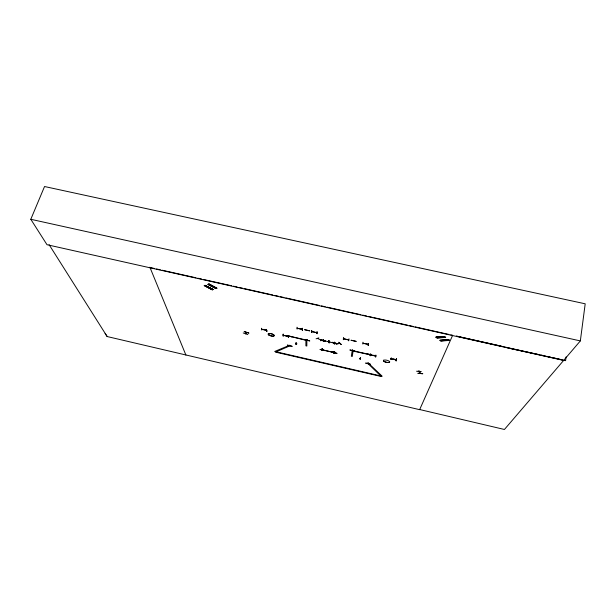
<?xml version="1.0" encoding="UTF-8"?>
<svg xmlns="http://www.w3.org/2000/svg" width="616" height="616" viewBox="0 0 616 616"><rect width="100%" height="100%" fill="white"/><g stroke="black" fill="none" stroke-linecap="round" stroke-linejoin="round"><path stroke-width="0.92" d="M304.712 329.76L309.802 330.869L304.728 329.683M316.84 332.748L311.812 331.539L316.847 332.679M307.415 340.278L305.744 339.678L307.43 340.124M316.878 333.633L316.94 331.747M317.101 333.726L317.148 331.824M323.454 341.472L323.554 339.724M323.207 341.457L323.308 339.639M324.001 340.787C322.029 340.186 330.161 342.049 328.059 341.726M320.443 339.947L325.44 341.095L320.459 339.87M320.12 349.511L324.963 350.627L320.135 349.364M322.307 349.172L321.652 349.549L322.091 349.572M321.729 349.233L322.191 349.672L321.768 349.049M322.237 348.787L322.407 350.558L322.33 348.564M328.567 340.871L328.736 342.75L328.659 340.64M328.513 342.65L328.644 340.856M329.129 340.995L329.291 342.873L329.137 340.971M329.275 342.804L329.368 341.01M418.018 373.296L422.807 373.72L418.018 373.311M333.795 343.02L334.357 343.143M334.503 342.188L334.342 343.982M389.682 361.892L389.659 361.877A3.188 1.086 12.7 0 1 385.862 362.108A3.188 1.086 12.7 0 1 383.606 360.198M334.565 344.075L334.704 342.242M334.696 352.699L321.745 349.726L334.696 352.699L334.919 352.175M337.938 343.936L332.94 342.658L337.953 343.813M332.224 352.267L337.083 353.392L332.247 352.121M333.68 353.33L333.826 351.659M333.918 353.345L334.065 351.674M334.172 352.167L334.858 352.298M334.503 352.729L334.896 352.167M343.474 337.799L343.305 339.647M343.536 339.67L343.72 337.814M292.076 346.254L287.325 345.106L292.069 346.354M348.286 339.547L348.31 339.924M580.341 340.91L585.2 303.804L44.537 186.525L30.8 219.288L47.001 244.714L563.64 360.437L580.341 340.91L30.8 219.288M566.112 356.887L565.596 360.66L456.387 336.113L501.262 346.161M352.306 350.034L351.328 356.233L352.275 356.448L353.176 350.335M563.64 360.437L504.427 429.475L419.642 409.525M351.105 340.301L356.256 341.403L351.12 340.225M352.475 350.55L352.352 350.065M354.801 351.228L349.85 349.957L354.831 351.082M507.761 347.925L539.47 354.724M362.878 344.067L362.94 342.203M245.692 333.772L246.292 332.447M359.659 358.412L360.137 358.527M360.245 359.421L360.291 357.719M360.56 357.773L360.021 359.328M369.808 354.138L369.893 354.924M418.957 371.025L418.98 371.664M420.443 373.396L419.072 371.217M369.677 354.7L353.037 351.066M367.906 363.648L368.299 363.14M396.404 358.797L396.134 360.837L396.435 358.828M368.114 363.694L368.252 363.094M370.17 355.709L370.578 353.961L370.201 355.686M391.676 358.397L391.614 358.928L391.275 358.289L391.075 358.82L391.275 358.296M370.824 354.054L370.424 355.702M304.928 339.485L309.786 340.948L304.874 339.77M370.432 364.349L365.619 363.078L370.462 364.202M367.56 363.117L381.296 376.522L275.514 352.121L290.228 345.676L289.42 345.33L274.69 351.466L382.205 376.268L368.406 363.147M367.945 363.656L368.083 363.07M248.833 333.04L244.121 331.562L248.81 333.094M375.714 356.98L375.845 355.216M352.414 350.581L352.575 349.973M348.263 339.886L348.387 339.362M348.995 338.8L348.718 340.848M334.011 352.598C333.618 352.429 336.652 353.007 333.102 352.106M334.704 352.082L334.534 352.691M338.8 342.211L341.326 344.59L338.962 342.442M322.083 349.665L322.207 349.133M305.913 339.547L305.89 345.815L306.83 346.03L306.876 339.762M302.179 328.936L301.717 328.759L301.701 329.221M302.14 328.42L302.464 330.399L302.24 328.182M302.056 329.398L302.179 328.844M289.605 345.692L289.843 345.23M390.544 359.559L391.26 357.858M283.298 336.09L283.268 334.095M261.523 328.243L261.808 330.076M396.134 360.822L396.404 359.028M396.111 360.799L396.627 359.097M291.537 336.775L286.617 335.605L291.537 336.713M243.228 332.948L247.825 334.603M416.539 371.225L421.282 371.587M245.638 333.772L246.492 332.494M336.621 344.452L334.219 342.327M389.674 361.969L389.666 361.977A3.172 1.078 12.7 0 0 385.216 360.014A3.172 1.078 12.7 0 0 384.723 361.815A3.172 1.078 12.7 0 0 389.605 361.977M212.258 289.866L204.42 285.524M204.381 285.478L212.474 289.79M205.074 285.293L213.267 289.528M208.724 283.984L217.032 288.28L208.893 283.922M216.039 288.604L207.823 284.346L216.201 288.558M216.686 288.396L208.932 283.976M318.811 337.861L316.085 338.808M311.711 332.455L311.696 330.553M296.281 344.529L296.211 342.796M297.02 327.212L297.112 329.113M283.075 336.074L282.96 334.265M449.233 340.155L449.549 340.409L440.894 341.048M439.924 340.271L448.771 339.77L440.117 340.417M448.64 339.678L440.04 340.278M445.407 337.137L436.705 337.776L445.73 337.391L437.06 338.053M440.586 340.794L449.511 340.278M435.982 337.129L444.929 336.752L436.097 337.298M297.158 328.197L302.148 329.329L297.197 328.305M329.899 342.126L329.368 341.934L334.288 343.135M320.643 340.81L323.2 339.801M368.106 344.321L363.047 343.251L368.214 344.359M391.068 358.735L396.057 359.86M396.073 359.952L391.114 358.82M335.427 343.382L339.94 343.566M301.686 328.952L301.701 329.229M348.733 339.932L343.659 338.777L348.679 339.901M375.56 356.094L367.336 354.015L375.575 356.025M444.683 336.475L435.897 337.145L444.706 336.582M440.563 340.764L449.318 340.132M317.979 338.661L317.71 338.446M367.467 363.494L368.314 363.525M261.692 329.183L266.574 330.307M266.566 330.376L261.723 329.275M296.812 343.874L296.304 343.674L296.827 343.805M418.187 371.171L419.804 371.294M419.072 371.517L420.266 373.204M283.322 335.235L288.142 336.428L283.291 335.312M360.021 358.574L359.636 358.474M150.928 267.698L154.678 268.538M156.549 268.961L160.299 269.8M162.17 270.216L195.903 277.77M197.782 278.193L201.524 279.033M203.403 279.456L231.516 285.747M233.387 286.171L237.137 287.01M239.008 287.426L242.758 288.265M244.629 288.688L272.742 294.979M274.62 295.403L278.363 296.242M280.241 296.658L283.991 297.505M285.863 297.921L319.596 305.474M321.467 305.898L325.217 306.737M327.096 307.153L360.83 314.707M362.701 315.13L366.451 315.97M368.322 316.393L372.072 317.232M373.943 317.648L407.677 325.202M409.555 325.625L413.298 326.465M415.176 326.88L448.91 334.442M450.781 334.858L452.66 335.281L419.642 409.671L107.153 336.544L105.12 333.395M541.333 355.139L545.052 355.971M546.916 356.387L550.642 357.226M552.506 357.642L556.233 358.474M558.088 358.889L561.815 359.729M311.758 330.6L311.75 332.509M332.324 342.273L333.887 342.627M263.84 329.344L265.357 329.691M393.27 358.897L394.833 359.259M306.768 340.147L289.428 336.182L305.821 340.278M352.113 350.504L369.723 354.523M266.751 331.231L266.451 329.414L266.967 331.323M373.604 355.232L375.159 355.594M375.706 356.964L375.899 355.178M288.473 337.329L288.165 335.45L288.257 337.26M321.537 340.14L321.914 340.301M321.706 340.317L317.525 338.446M213.136 289.582L204.889 285.362L213.244 289.543M204.127 285.624L212.451 289.805M216.231 288.542L208.139 284.245M302.194 328.382L302.233 330.276M322.314 348.772L322.191 350.465M266.505 329.383L266.774 331.246M49.087 244.652L107.153 336.544M149.881 267.221L185.909 355.078M368.376 343.466L368.322 345.376L368.376 343.466M368.43 343.405L368.114 345.291L368.46 343.451M296.057 344.49L296.026 342.75L296.073 344.49M368.892 363.632L367.282 363.255L368.884 363.663M269.138 335.189A3.111 1.055 15.6 0 0 274.12 335.843A3.111 1.055 15.6 0 0 270.285 333.626A3.111 1.055 15.6 0 0 269.138 335.189M269.161 335.073A3.126 1.063 15.6 0 0 274.166 335.735A3.126 1.063 15.6 0 0 270.309 333.502A3.126 1.063 15.6 0 0 269.161 335.073"/></g></svg>
